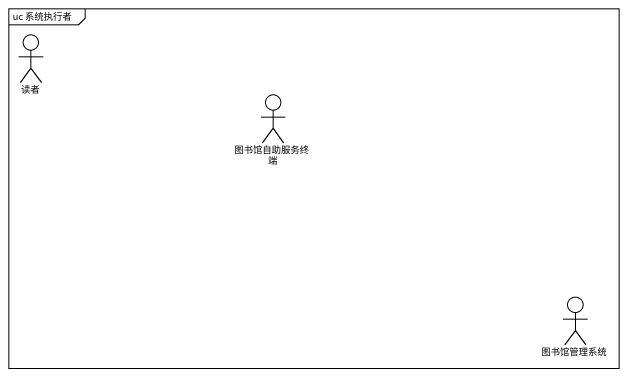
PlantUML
@startuml
mainframe uc 系统执行者
actor 读者
actor 图书馆自助服务终端
actor 图书馆管理系统
@enduml
